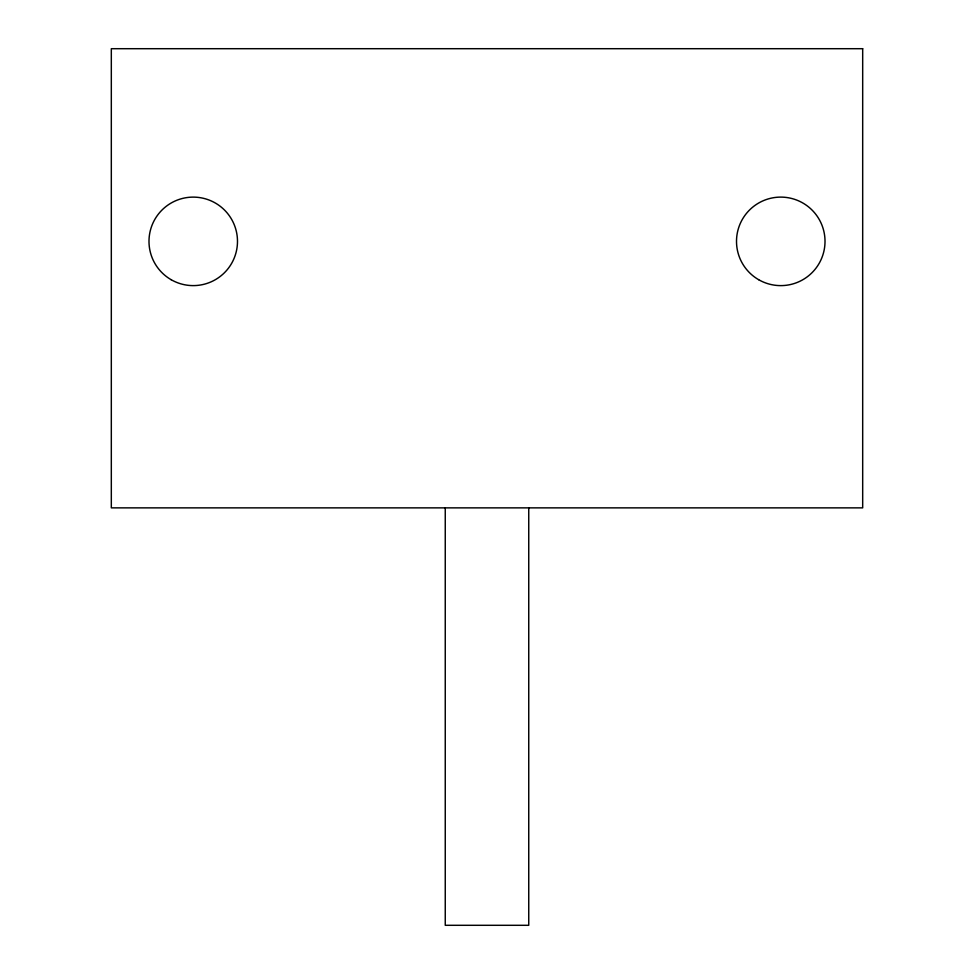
<?xml version="1.0" encoding="UTF-8"?>
<svg xmlns="http://www.w3.org/2000/svg" width="974" height="974" viewBox="0 0 974 974"><rect width="100%" height="100%" fill="white"/><g stroke="black" fill="none" stroke-linecap="round" stroke-linejoin="round"><path stroke-width="1.46" d="M528.748 507.868L528.748 925.3L445.252 925.3L445.252 507.868M862.684 48.7L111.316 48.7L111.316 507.868L862.684 507.868L862.684 48.7M171.12 279.684A44.244 44.244 0 0 0 237.486 241.369A44.244 44.244 0 0 0 171.12 203.042A44.244 44.244 0 0 0 171.12 279.684M758.636 279.684A44.244 44.244 0 0 0 825.015 241.369A44.244 44.244 0 0 0 758.636 203.042A44.244 44.244 0 0 0 758.636 279.684"/></g></svg>
